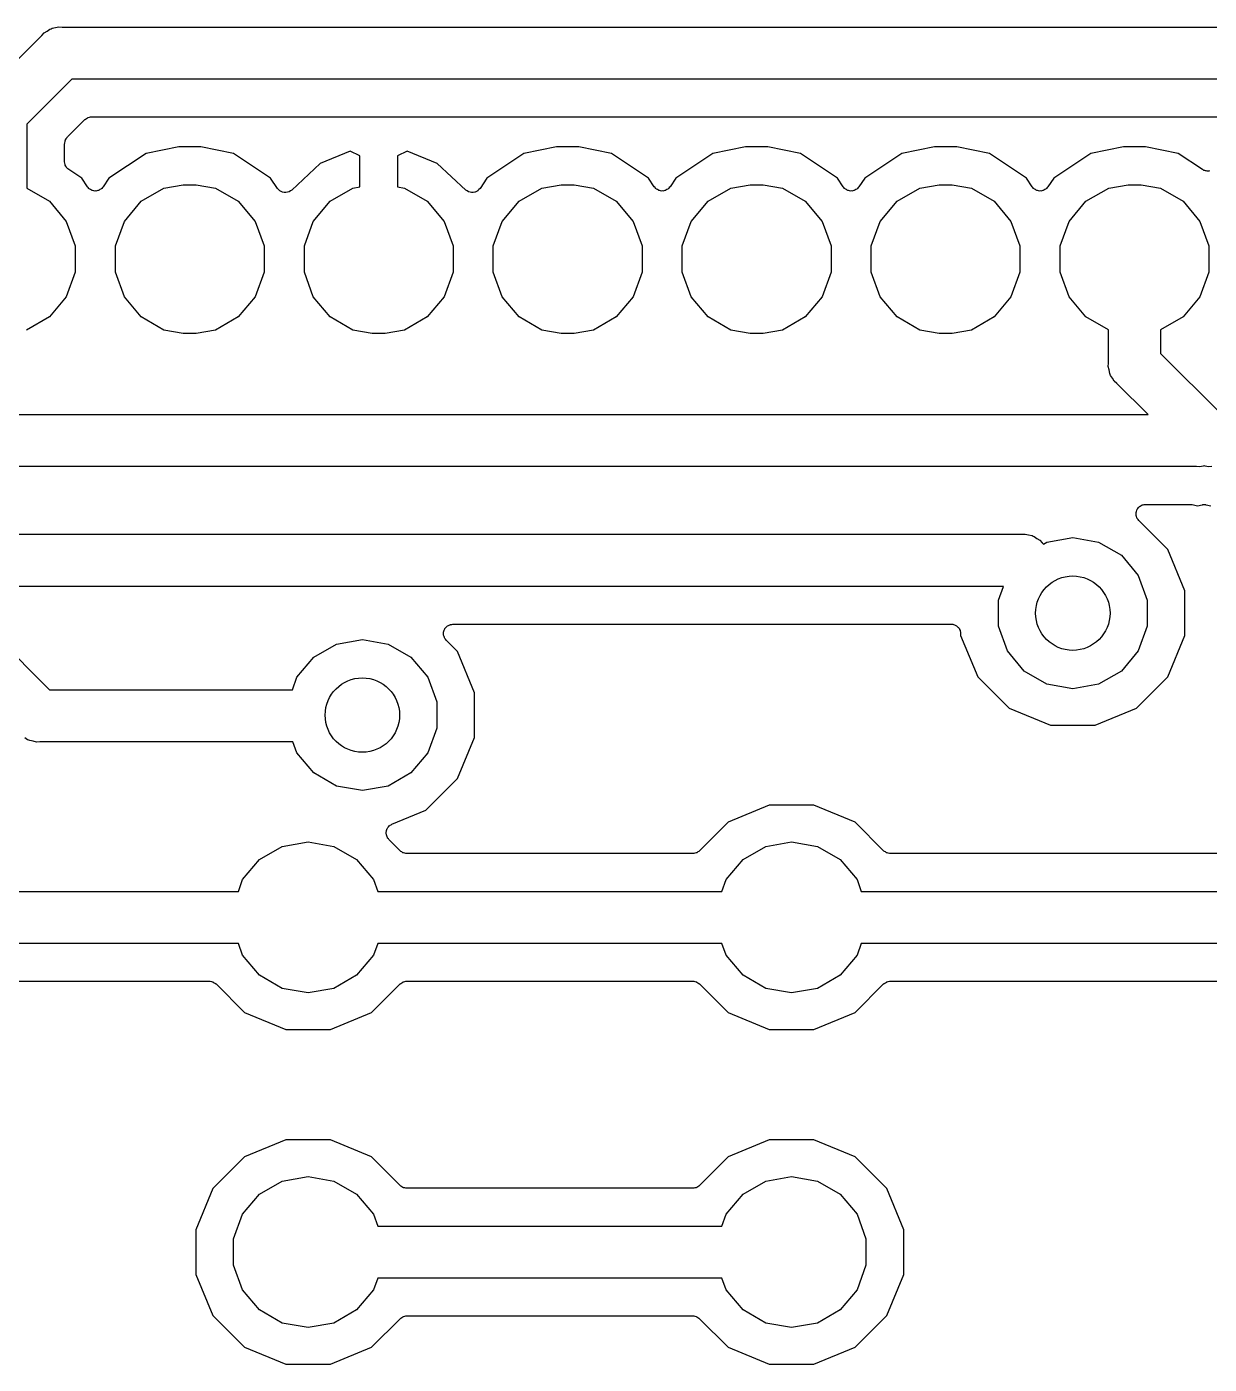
# Model space of a CAD drawing. Extents: x 66 to 115.1, y -104 to -36.7.
# Drawn here: x 88.22 to 104.11, y -55.01 to -37.03 of the extents above; entities that cross this region are included whole.
import ezdxf

# ---------------------------------------------------------------- set-up
doc = ezdxf.new("R2010")
doc.units = 0
doc.header["$MEASUREMENT"] = 0
doc.layers.add('BLACK', color=7, linetype='CONTINUOUS')

msp = doc.modelspace()

# ---------------------------------------------------------------- linework, layer by layer
at = {"layer": 'BLACK', "linetype": 'CONTINUOUS'}
for p, q in [((88.5584, -37.046), (88.6042, -37.038)), ((88.6042, -37.038), (88.649, -37.026)), ((88.649, -37.026), (88.6953, -37.03)), ((88.6953, -37.03), (111.05, -37.03)), ((87.87, -37.695), (88.4217, -37.1433)), ((88.4217, -37.1433), (88.4516, -37.1077)), ((88.4516, -37.1077), (88.4918, -37.0845)), ((88.4918, -37.0845), (88.5298, -37.0579)), ((88.5298, -37.0579), (88.5449, -37.0539)), ((88.5449, -37.0539), (88.5584, -37.046)), ((88.825, -37.73), (88.22, -38.335)), ((110.92, -37.73), (88.825, -37.73)), ((88.7652, -38.5082), (88.9982, -38.2752)), ((88.9982, -38.2752), (89.0028, -38.272)), ((89.0028, -38.272), (89.0064, -38.2677)), ((89.0064, -38.2677), (89.0207, -38.2594)), ((89.0207, -38.2594), (89.0343, -38.2499)), ((89.0343, -38.2499), (89.0397, -38.2485)), ((89.0397, -38.2485), (89.0446, -38.2457)), ((89.0446, -38.2457), (89.0609, -38.2428)), ((89.0609, -38.2428), (89.0769, -38.2385)), ((89.0769, -38.2385), (89.0825, -38.239)), ((89.0825, -38.239), (89.088, -38.238)), ((89.088, -38.238), (107.197, -38.238)), ((88.22, -38.335), (88.22, -39.1974)), ((88.728, -38.598), (88.729, -38.5925)), ((88.728, -38.8418), (88.728, -38.598)), ((88.7285, -38.5869), (88.7328, -38.5709)), ((88.729, -38.5925), (88.7285, -38.5869)), ((88.7328, -38.5709), (88.7357, -38.5546)), ((88.7357, -38.5546), (88.7385, -38.5497)), ((88.7385, -38.5497), (88.7399, -38.5443)), ((88.7399, -38.5443), (88.7494, -38.5307)), ((88.7494, -38.5307), (88.7577, -38.5164)), ((88.7577, -38.5164), (88.762, -38.5128)), ((88.762, -38.5128), (88.7652, -38.5082)), ((90.2615, -38.642), (89.8216, -38.7295)), ((90.5585, -38.642), (90.2615, -38.642)), ((90.9984, -38.7295), (90.5585, -38.642)), ((95.3415, -38.642), (94.9016, -38.7295)), ((95.6385, -38.642), (95.3415, -38.642)), ((96.0784, -38.7295), (95.6385, -38.642)), ((97.8815, -38.642), (97.4416, -38.7295)), ((98.1785, -38.642), (97.8815, -38.642)), ((98.6184, -38.7295), (98.1785, -38.642)), ((100.421, -38.642), (99.9816, -38.7295)), ((100.719, -38.642), (100.421, -38.642)), ((101.158, -38.7295), (100.719, -38.642)), ((102.961, -38.642), (102.522, -38.7295)), ((103.259, -38.642), (102.961, -38.642)), ((103.698, -38.7295), (103.259, -38.642)), ((89.8216, -38.7295), (89.3228, -39.0628)), ((91.4972, -39.0628), (90.9984, -38.7295)), ((92.5663, -38.6987), (92.1642, -38.8652)), ((92.696, -38.7598), (92.5663, -38.6987)), ((92.696, -39.1794), (92.696, -38.7598)), ((93.3337, -38.6987), (93.204, -38.7598)), ((93.204, -38.7598), (93.204, -39.1794)), ((93.7358, -38.8652), (93.3337, -38.6987)), ((94.9016, -38.7295), (94.4028, -39.0628)), ((96.5772, -39.0628), (96.0784, -38.7295)), ((97.4416, -38.7295), (96.9428, -39.0628)), ((99.1172, -39.0628), (98.6184, -38.7295)), ((99.9816, -38.7295), (99.4828, -39.0628)), ((101.657, -39.0628), (101.158, -38.7295)), ((102.522, -38.7295), (102.023, -39.0628)), ((104.023, -38.9461), (103.698, -38.7295)), ((88.7311, -38.8594), (88.728, -38.8418)), ((88.7331, -38.8773), (88.7311, -38.8594)), ((88.7349, -38.8811), (88.7331, -38.8773)), ((88.7357, -38.8852), (88.7349, -38.8811)), ((88.7446, -38.9007), (88.7357, -38.8852)), ((88.7526, -38.9169), (88.7446, -38.9007)), ((88.7556, -38.9198), (88.7526, -38.9169)), ((88.7577, -38.9234), (88.7556, -38.9198)), ((88.7715, -38.9349), (88.7577, -38.9234)), ((88.7844, -38.9474), (88.7715, -38.9349)), ((88.9572, -39.0628), (88.7844, -38.9474)), ((92.1642, -38.8652), (91.7798, -39.2212)), ((94.1202, -39.2212), (93.7358, -38.8652)), ((104.033, -38.9506), (104.023, -38.9461)), ((104.042, -38.9567), (104.033, -38.9506)), ((104.053, -38.9594), (104.042, -38.9567)), ((104.063, -38.9639), (104.053, -38.9594)), ((104.074, -38.9646), (104.063, -38.9639)), ((104.085, -38.9672), (104.074, -38.9646)), ((104.096, -38.966), (104.085, -38.9672)), ((104.107, -38.9667), (104.096, -38.966)), ((104.118, -38.9636), (104.107, -38.9667)), ((88.22, -39.1974), (88.5227, -39.3721)), ((89.0344, -39.1783), (88.9572, -39.0628)), ((89.044, -39.1883), (89.0344, -39.1783)), ((89.0522, -39.1995), (89.044, -39.1883)), ((89.0591, -39.2042), (89.0522, -39.1995)), ((89.2278, -39.1995), (89.2209, -39.2042)), ((89.236, -39.1883), (89.2278, -39.1995)), ((89.2456, -39.1783), (89.236, -39.1883)), ((89.3228, -39.0628), (89.2456, -39.1783)), ((89.7573, -39.3721), (90.0627, -39.1958)), ((90.0627, -39.1958), (90.3225, -39.15)), ((90.3225, -39.15), (90.4975, -39.15)), ((90.4975, -39.15), (90.7573, -39.1958)), ((90.7573, -39.1958), (91.0627, -39.3721)), ((91.5879, -39.1985), (91.4972, -39.0628)), ((91.6024, -39.2137), (91.5879, -39.1985)), ((92.2973, -39.3721), (92.6027, -39.1958)), ((92.6027, -39.1958), (92.696, -39.1794)), ((93.204, -39.1794), (93.2973, -39.1958)), ((93.2973, -39.1958), (93.6027, -39.3721)), ((94.3121, -39.1985), (94.2976, -39.2137)), ((94.4028, -39.0628), (94.3121, -39.1985)), ((94.8373, -39.3721), (95.1427, -39.1958)), ((95.1427, -39.1958), (95.4025, -39.15)), ((95.4025, -39.15), (95.5775, -39.15)), ((95.5775, -39.15), (95.8373, -39.1958)), ((95.8373, -39.1958), (96.1427, -39.3721)), ((96.6544, -39.1783), (96.5772, -39.0628)), ((96.664, -39.1883), (96.6544, -39.1783)), ((96.6722, -39.1995), (96.664, -39.1883)), ((96.6791, -39.2042), (96.6722, -39.1995)), ((96.8478, -39.1995), (96.8409, -39.2042)), ((96.856, -39.1883), (96.8478, -39.1995)), ((96.8656, -39.1783), (96.856, -39.1883)), ((96.9428, -39.0628), (96.8656, -39.1783)), ((97.3773, -39.3721), (97.6827, -39.1958)), ((97.6827, -39.1958), (97.9425, -39.15)), ((97.9425, -39.15), (98.1175, -39.15)), ((98.1175, -39.15), (98.3773, -39.1958)), ((98.3773, -39.1958), (98.6827, -39.3721)), ((99.1944, -39.1783), (99.1172, -39.0628)), ((99.204, -39.1883), (99.1944, -39.1783)), ((99.2122, -39.1995), (99.204, -39.1883)), ((99.2191, -39.2042), (99.2122, -39.1995)), ((99.3878, -39.1995), (99.3809, -39.2042)), ((99.396, -39.1883), (99.3878, -39.1995)), ((99.4056, -39.1783), (99.396, -39.1883)), ((99.4828, -39.0628), (99.4056, -39.1783)), ((99.9173, -39.3721), (100.223, -39.1958)), ((100.223, -39.1958), (100.483, -39.15)), ((100.483, -39.15), (100.657, -39.15)), ((100.657, -39.15), (100.917, -39.1958)), ((100.917, -39.1958), (101.223, -39.3721)), ((101.734, -39.1783), (101.657, -39.0628)), ((101.744, -39.1883), (101.734, -39.1783)), ((101.752, -39.1995), (101.744, -39.1883)), ((101.759, -39.2042), (101.752, -39.1995)), ((101.928, -39.1995), (101.921, -39.2042)), ((101.936, -39.1883), (101.928, -39.1995)), ((101.946, -39.1783), (101.936, -39.1883)), ((102.023, -39.0628), (101.946, -39.1783)), ((102.457, -39.3721), (102.763, -39.1958)), ((102.763, -39.1958), (103.023, -39.15)), ((103.023, -39.15), (103.197, -39.15)), ((103.197, -39.15), (103.457, -39.1958)), ((103.457, -39.1958), (103.763, -39.3721)), ((88.5227, -39.3721), (88.7494, -39.6423)), ((89.0649, -39.2102), (89.0591, -39.2042)), ((89.0773, -39.2163), (89.0649, -39.2102)), ((89.0889, -39.224), (89.0773, -39.2163)), ((89.097, -39.226), (89.0889, -39.224)), ((89.1045, -39.2297), (89.097, -39.226)), ((89.1182, -39.2312), (89.1045, -39.2297)), ((89.1317, -39.2345), (89.1182, -39.2312)), ((89.14, -39.2336), (89.1317, -39.2345)), ((89.1483, -39.2345), (89.14, -39.2336)), ((89.1618, -39.2312), (89.1483, -39.2345)), ((89.1755, -39.2297), (89.1618, -39.2312)), ((89.183, -39.226), (89.1755, -39.2297)), ((89.1911, -39.224), (89.183, -39.226)), ((89.2027, -39.2163), (89.1911, -39.224)), ((89.2151, -39.2102), (89.2027, -39.2163)), ((89.2209, -39.2042), (89.2151, -39.2102)), ((89.5306, -39.6423), (89.7573, -39.3721)), ((91.0627, -39.3721), (91.2894, -39.6423)), ((91.6167, -39.2291), (91.6024, -39.2137)), ((91.6177, -39.2296), (91.6167, -39.2291)), ((91.6184, -39.2304), (91.6177, -39.2296)), ((91.6372, -39.2397), (91.6184, -39.2304)), ((91.6559, -39.2493), (91.6372, -39.2397)), ((91.657, -39.2494), (91.6559, -39.2493)), ((91.658, -39.2499), (91.657, -39.2494)), ((91.6788, -39.2522), (91.658, -39.2499)), ((91.6997, -39.2548), (91.6788, -39.2522)), ((91.7007, -39.2546), (91.6997, -39.2548)), ((91.7018, -39.2547), (91.7007, -39.2546)), ((91.7222, -39.2497), (91.7018, -39.2547)), ((91.7427, -39.2451), (91.7222, -39.2497)), ((91.7436, -39.2445), (91.7427, -39.2451)), ((91.7446, -39.2442), (91.7436, -39.2445)), ((91.7621, -39.2325), (91.7446, -39.2442)), ((91.7798, -39.2212), (91.7621, -39.2325)), ((92.0706, -39.6423), (92.2973, -39.3721)), ((93.6027, -39.3721), (93.8294, -39.6423)), ((94.1379, -39.2325), (94.1202, -39.2212)), ((94.1554, -39.2442), (94.1379, -39.2325)), ((94.1564, -39.2445), (94.1554, -39.2442)), ((94.1573, -39.2451), (94.1564, -39.2445)), ((94.1778, -39.2497), (94.1573, -39.2451)), ((94.1982, -39.2547), (94.1778, -39.2497)), ((94.1993, -39.2546), (94.1982, -39.2547)), ((94.2003, -39.2548), (94.1993, -39.2546)), ((94.2212, -39.2522), (94.2003, -39.2548)), ((94.242, -39.2499), (94.2212, -39.2522)), ((94.243, -39.2494), (94.242, -39.2499)), ((94.2441, -39.2493), (94.243, -39.2494)), ((94.2627, -39.2397), (94.2441, -39.2493)), ((94.2816, -39.2304), (94.2627, -39.2397)), ((94.2823, -39.2296), (94.2816, -39.2304)), ((94.2833, -39.2291), (94.2823, -39.2296)), ((94.2976, -39.2137), (94.2833, -39.2291)), ((94.6106, -39.6423), (94.8373, -39.3721)), ((96.1427, -39.3721), (96.3694, -39.6423)), ((96.6849, -39.2102), (96.6791, -39.2042)), ((96.6973, -39.2163), (96.6849, -39.2102)), ((96.7089, -39.224), (96.6973, -39.2163)), ((96.717, -39.226), (96.7089, -39.224)), ((96.7245, -39.2297), (96.717, -39.226)), ((96.7382, -39.2312), (96.7245, -39.2297)), ((96.7517, -39.2345), (96.7382, -39.2312)), ((96.76, -39.2336), (96.7517, -39.2345)), ((96.7683, -39.2345), (96.76, -39.2336)), ((96.7818, -39.2312), (96.7683, -39.2345)), ((96.7955, -39.2297), (96.7818, -39.2312)), ((96.803, -39.226), (96.7955, -39.2297)), ((96.8111, -39.224), (96.803, -39.226)), ((96.8227, -39.2163), (96.8111, -39.224)), ((96.8351, -39.2102), (96.8227, -39.2163)), ((96.8409, -39.2042), (96.8351, -39.2102)), ((97.1506, -39.6423), (97.3773, -39.3721)), ((98.6827, -39.3721), (98.9094, -39.6423)), ((99.2249, -39.2102), (99.2191, -39.2042)), ((99.2373, -39.2163), (99.2249, -39.2102)), ((99.2489, -39.224), (99.2373, -39.2163)), ((99.257, -39.226), (99.2489, -39.224)), ((99.2645, -39.2297), (99.257, -39.226)), ((99.2782, -39.2312), (99.2645, -39.2297)), ((99.2917, -39.2345), (99.2782, -39.2312)), ((99.3, -39.2336), (99.2917, -39.2345)), ((99.3083, -39.2345), (99.3, -39.2336)), ((99.3218, -39.2312), (99.3083, -39.2345)), ((99.3355, -39.2297), (99.3218, -39.2312)), ((99.343, -39.226), (99.3355, -39.2297)), ((99.3511, -39.224), (99.343, -39.226)), ((99.3627, -39.2163), (99.3511, -39.224)), ((99.3751, -39.2102), (99.3627, -39.2163)), ((99.3809, -39.2042), (99.3751, -39.2102)), ((99.6906, -39.6423), (99.9173, -39.3721)), ((101.223, -39.3721), (101.449, -39.6423)), ((101.765, -39.2102), (101.759, -39.2042)), ((101.777, -39.2163), (101.765, -39.2102)), ((101.789, -39.224), (101.777, -39.2163)), ((101.797, -39.226), (101.789, -39.224)), ((101.804, -39.2297), (101.797, -39.226)), ((101.818, -39.2312), (101.804, -39.2297)), ((101.832, -39.2345), (101.818, -39.2312)), ((101.84, -39.2336), (101.832, -39.2345)), ((101.848, -39.2345), (101.84, -39.2336)), ((101.862, -39.2312), (101.848, -39.2345)), ((101.876, -39.2297), (101.862, -39.2312)), ((101.883, -39.226), (101.876, -39.2297)), ((101.891, -39.224), (101.883, -39.226)), ((101.903, -39.2163), (101.891, -39.224)), ((101.915, -39.2102), (101.903, -39.2163)), ((101.921, -39.2042), (101.915, -39.2102)), ((102.231, -39.6423), (102.457, -39.3721)), ((103.763, -39.3721), (103.989, -39.6423)), ((88.7494, -39.6423), (88.87, -39.9737)), ((89.41, -39.9737), (89.5306, -39.6423)), ((91.2894, -39.6423), (91.41, -39.9737)), ((91.95, -39.9737), (92.0706, -39.6423)), ((93.8294, -39.6423), (93.95, -39.9737)), ((94.49, -39.9737), (94.6106, -39.6423)), ((96.3694, -39.6423), (96.49, -39.9737)), ((97.03, -39.9737), (97.1506, -39.6423)), ((98.9094, -39.6423), (99.03, -39.9737)), ((99.57, -39.9737), (99.6906, -39.6423)), ((101.449, -39.6423), (101.57, -39.9737)), ((102.11, -39.9737), (102.231, -39.6423)), ((103.989, -39.6423), (104.11, -39.9737)), ((88.87, -39.9737), (88.87, -40.3263)), ((89.41, -40.3263), (89.41, -39.9737)), ((91.41, -39.9737), (91.41, -40.3263)), ((91.95, -40.3263), (91.95, -39.9737)), ((93.95, -39.9737), (93.95, -40.3263)), ((94.49, -40.3263), (94.49, -39.9737)), ((96.49, -39.9737), (96.49, -40.3263)), ((97.03, -40.3263), (97.03, -39.9737)), ((99.03, -39.9737), (99.03, -40.3263)), ((99.57, -40.3263), (99.57, -39.9737)), ((101.57, -39.9737), (101.57, -40.3263)), ((102.11, -40.3263), (102.11, -39.9737)), ((104.11, -39.9737), (104.11, -40.3263)), ((88.87, -40.3263), (88.7494, -40.6577)), ((89.5306, -40.6577), (89.41, -40.3263)), ((91.41, -40.3263), (91.2894, -40.6577)), ((92.0706, -40.6577), (91.95, -40.3263)), ((93.95, -40.3263), (93.8294, -40.6577)), ((94.6106, -40.6577), (94.49, -40.3263)), ((96.49, -40.3263), (96.3694, -40.6577)), ((97.1506, -40.6577), (97.03, -40.3263)), ((99.03, -40.3263), (98.9094, -40.6577)), ((99.6906, -40.6577), (99.57, -40.3263)), ((101.57, -40.3263), (101.449, -40.6577)), ((102.231, -40.6577), (102.11, -40.3263)), ((104.11, -40.3263), (103.989, -40.6577)), ((88.7494, -40.6577), (88.5227, -40.9279)), ((89.7573, -40.9279), (89.5306, -40.6577)), ((91.2894, -40.6577), (91.0627, -40.9279)), ((92.2973, -40.9279), (92.0706, -40.6577)), ((93.8294, -40.6577), (93.6027, -40.9279)), ((94.8373, -40.9279), (94.6106, -40.6577)), ((96.3694, -40.6577), (96.1427, -40.9279)), ((97.3773, -40.9279), (97.1506, -40.6577)), ((98.9094, -40.6577), (98.6827, -40.9279)), ((99.9173, -40.9279), (99.6906, -40.6577)), ((101.449, -40.6577), (101.223, -40.9279)), ((102.457, -40.9279), (102.231, -40.6577)), ((103.989, -40.6577), (103.763, -40.9279)), ((88.5227, -40.9279), (88.2173, -41.1042)), ((90.0627, -41.1042), (89.7573, -40.9279)), ((91.0627, -40.9279), (90.7573, -41.1042)), ((92.6027, -41.1042), (92.2973, -40.9279)), ((93.6027, -40.9279), (93.2973, -41.1042)), ((95.1427, -41.1042), (94.8373, -40.9279)), ((96.1427, -40.9279), (95.8373, -41.1042)), ((97.6827, -41.1042), (97.3773, -40.9279)), ((98.6827, -40.9279), (98.3773, -41.1042)), ((100.223, -41.1042), (99.9173, -40.9279)), ((101.223, -40.9279), (100.917, -41.1042)), ((102.76, -41.1026), (102.457, -40.9279)), ((103.763, -40.9279), (103.46, -41.1026)), ((90.3225, -41.15), (90.0627, -41.1042)), ((90.4975, -41.15), (90.3225, -41.15)), ((90.7573, -41.1042), (90.4975, -41.15)), ((92.8625, -41.15), (92.6027, -41.1042)), ((93.0375, -41.15), (92.8625, -41.15)), ((93.2973, -41.1042), (93.0375, -41.15)), ((95.4025, -41.15), (95.1427, -41.1042)), ((95.5775, -41.15), (95.4025, -41.15)), ((95.8373, -41.1042), (95.5775, -41.15)), ((97.9425, -41.15), (97.6827, -41.1042)), ((98.1175, -41.15), (97.9425, -41.15)), ((98.3773, -41.1042), (98.1175, -41.15)), ((100.483, -41.15), (100.223, -41.1042)), ((100.657, -41.15), (100.483, -41.15)), ((100.917, -41.1042), (100.657, -41.15)), ((102.76, -41.5489), (102.76, -41.1026)), ((103.46, -41.1026), (103.46, -41.4192)), ((103.46, -41.4192), (104.281, -42.24)), ((102.756, -41.5952), (102.76, -41.5489)), ((102.768, -41.64), (102.756, -41.5952)), ((102.776, -41.6858), (102.768, -41.64)), ((102.784, -41.6993), (102.776, -41.6858)), ((102.788, -41.7144), (102.784, -41.6993)), ((102.815, -41.7524), (102.788, -41.7144)), ((102.838, -41.7927), (102.815, -41.7524)), ((102.873, -41.8225), (102.838, -41.7927)), ((103.291, -42.24), (102.873, -41.8225)), ((88.089, -42.24), (103.291, -42.24)), ((85.2083, -42.6233), (88.525, -45.94)), ((103.941, -42.94), (87.9593, -42.94)), ((103.987, -42.944), (103.941, -42.94)), ((104.032, -42.932), (103.987, -42.944)), ((104.046, -42.9295), (104.032, -42.932)), ((104.06, -42.932), (104.046, -42.9295)), ((104.105, -42.944), (104.06, -42.932)), ((104.151, -42.94), (104.105, -42.944)), ((103.142, -43.5271), (103.147, -43.5115)), ((103.147, -43.5115), (103.151, -43.5072)), ((103.151, -43.5072), (103.153, -43.5022)), ((103.153, -43.5022), (103.165, -43.4904)), ((103.165, -43.4904), (103.176, -43.4777)), ((103.176, -43.4777), (103.18, -43.4749)), ((103.18, -43.4749), (103.184, -43.471)), ((103.184, -43.471), (103.199, -43.464)), ((103.199, -43.464), (103.214, -43.4557)), ((103.214, -43.4557), (103.219, -43.4547)), ((103.219, -43.4547), (103.224, -43.4523)), ((103.224, -43.4523), (103.241, -43.4509)), ((103.241, -43.4509), (103.257, -43.448)), ((103.257, -43.448), (103.859, -43.448)), ((103.859, -43.448), (103.871, -43.4502)), ((103.871, -43.4502), (103.884, -43.4504)), ((103.884, -43.4504), (103.956, -43.4648)), ((103.956, -43.4648), (104.021, -43.4518)), ((104.021, -43.4518), (104.024, -43.4518)), ((104.024, -43.4518), (104.026, -43.4509)), ((104.026, -43.4509), (104.046, -43.4513)), ((104.046, -43.4513), (104.065, -43.4509)), ((104.065, -43.4509), (104.068, -43.4518)), ((104.068, -43.4518), (104.071, -43.4518)), ((104.071, -43.4518), (104.136, -43.4648)), ((103.131, -43.5861), (103.132, -43.5695)), ((103.132, -43.5915), (103.131, -43.5861)), ((103.132, -43.5529), (103.134, -43.5477)), ((103.132, -43.5695), (103.132, -43.5529)), ((103.132, -43.5971), (103.132, -43.5915)), ((103.138, -43.6126), (103.132, -43.5971)), ((103.134, -43.5477), (103.135, -43.5421)), ((103.135, -43.5421), (103.142, -43.5271)), ((103.142, -43.6287), (103.138, -43.6126)), ((103.145, -43.6332), (103.142, -43.6287)), ((103.147, -43.6385), (103.145, -43.6332)), ((103.158, -43.6512), (103.147, -43.6385)), ((103.167, -43.6648), (103.158, -43.6512)), ((103.558, -44.0558), (103.167, -43.6648)), ((87.995, -43.85), (101.595, -43.85)), ((101.595, -43.85), (101.641, -43.846)), ((101.641, -43.846), (101.686, -43.858)), ((101.686, -43.858), (101.732, -43.866)), ((101.732, -43.866), (101.745, -43.8739)), ((101.745, -43.8739), (101.76, -43.8779)), ((101.76, -43.8779), (101.798, -43.9045)), ((101.798, -43.9045), (101.838, -43.9277)), ((101.838, -43.9277), (101.868, -43.9633)), ((101.868, -43.9633), (101.887, -43.9821)), ((101.887, -43.9821), (101.933, -43.9558)), ((101.933, -43.9558), (102.28, -43.8946)), ((102.28, -43.8946), (102.627, -43.9558)), ((102.627, -43.9558), (102.933, -44.1321)), ((103.788, -44.61), (103.558, -44.0558)), ((102.933, -44.1321), (103.159, -44.4023)), ((103.159, -44.4023), (103.28, -44.7337)), ((101.347, -44.55), (87.8653, -44.55)), ((101.28, -44.7337), (101.347, -44.55)), ((101.28, -45.0863), (101.28, -44.7337)), ((103.28, -44.7337), (103.28, -45.0863)), ((103.788, -45.21), (103.788, -44.61)), ((93.8316, -45.1371), (93.8373, -45.1215)), ((93.8373, -45.1215), (93.8408, -45.1172)), ((93.8408, -45.1172), (93.8432, -45.1122)), ((93.8432, -45.1122), (93.8549, -45.1004)), ((93.8549, -45.1004), (93.8656, -45.0877)), ((93.8656, -45.0877), (93.8704, -45.0849)), ((93.8704, -45.0849), (93.8744, -45.081)), ((93.8744, -45.081), (93.8894, -45.074)), ((93.8894, -45.074), (93.9038, -45.0657)), ((93.9038, -45.0657), (93.9093, -45.0647)), ((93.9093, -45.0647), (93.9144, -45.0623)), ((93.9144, -45.0623), (93.9309, -45.0609)), ((93.9309, -45.0609), (93.9472, -45.058)), ((93.9472, -45.058), (100.645, -45.058)), ((100.645, -45.058), (100.656, -45.0599)), ((100.656, -45.0599), (100.667, -45.0599)), ((100.667, -45.0599), (100.677, -45.0637)), ((100.677, -45.0637), (100.688, -45.0657)), ((100.688, -45.0657), (100.698, -45.0712)), ((100.698, -45.0712), (100.709, -45.075)), ((100.709, -45.075), (100.717, -45.0822)), ((100.717, -45.0822), (100.727, -45.0877)), ((100.727, -45.0877), (100.734, -45.0962)), ((100.734, -45.0962), (100.742, -45.1034)), ((100.742, -45.1034), (100.748, -45.113)), ((100.748, -45.113), (100.755, -45.1215)), ((100.755, -45.1215), (100.759, -45.1319)), ((100.759, -45.1319), (100.764, -45.1416)), ((101.401, -45.4177), (101.28, -45.0863)), ((103.28, -45.0863), (103.159, -45.4177)), ((92.3827, -45.3258), (92.73, -45.2646)), ((92.73, -45.2646), (93.0773, -45.3258)), ((93.8207, -45.1961), (93.8222, -45.1795)), ((93.8222, -45.2015), (93.8207, -45.1961)), ((93.8222, -45.1629), (93.8241, -45.1577)), ((93.8222, -45.1795), (93.8222, -45.1629)), ((93.8222, -45.2071), (93.8222, -45.2015)), ((93.8278, -45.2226), (93.8222, -45.2071)), ((93.8241, -45.1577), (93.8246, -45.1521)), ((93.8246, -45.1521), (93.8316, -45.1371)), ((93.8321, -45.2387), (93.8278, -45.2226)), ((93.8353, -45.2432), (93.8321, -45.2387)), ((93.8373, -45.2485), (93.8353, -45.2432)), ((93.8479, -45.2612), (93.8373, -45.2485)), ((93.8574, -45.2748), (93.8479, -45.2612)), ((94.0084, -45.4258), (93.8574, -45.2748)), ((100.764, -45.1416), (100.766, -45.1525)), ((100.766, -45.1525), (100.77, -45.1629)), ((100.77, -45.1629), (100.77, -45.1741)), ((100.77, -45.1741), (100.772, -45.185)), ((100.772, -45.185), (100.772, -45.21)), ((100.772, -45.21), (101.002, -45.7642)), ((103.558, -45.7642), (103.788, -45.21)), ((92.0773, -45.5021), (92.3827, -45.3258)), ((93.0773, -45.3258), (93.3827, -45.5021)), ((94.238, -45.98), (94.0084, -45.4258)), ((101.627, -45.6879), (101.401, -45.4177)), ((103.159, -45.4177), (102.933, -45.6879)), ((91.8506, -45.7723), (92.0773, -45.5021)), ((93.3827, -45.5021), (93.6094, -45.7723)), ((91.7896, -45.94), (91.8506, -45.7723)), ((93.6094, -45.7723), (93.73, -46.1037)), ((101.002, -45.7642), (101.426, -46.1884)), ((101.933, -45.8642), (101.627, -45.6879)), ((102.933, -45.6879), (102.627, -45.8642)), ((103.134, -46.1884), (103.558, -45.7642)), ((88.525, -45.94), (91.7896, -45.94)), ((94.238, -46.58), (94.238, -45.98)), ((102.28, -45.9254), (101.933, -45.8642)), ((102.627, -45.8642), (102.28, -45.9254)), ((93.73, -46.1037), (93.73, -46.4563)), ((101.426, -46.1884), (101.98, -46.418)), ((102.58, -46.418), (103.134, -46.1884)), ((93.73, -46.4563), (93.6094, -46.7877)), ((101.98, -46.418), (102.58, -46.418)), ((88.2298, -46.6121), (88.1918, -46.5855)), ((88.2449, -46.6161), (88.2298, -46.6121)), ((88.2584, -46.624), (88.2449, -46.6161)), ((88.3042, -46.632), (88.2584, -46.624)), ((88.349, -46.644), (88.3042, -46.632)), ((88.3953, -46.64), (88.349, -46.644)), ((91.7969, -46.64), (88.3953, -46.64)), ((91.8506, -46.7877), (91.7969, -46.64)), ((94.0084, -47.1342), (94.238, -46.58)), ((92.0773, -47.0579), (91.8506, -46.7877)), ((93.6094, -46.7877), (93.3827, -47.0579)), ((92.3827, -47.2342), (92.0773, -47.0579)), ((93.3827, -47.0579), (93.0773, -47.2342)), ((92.73, -47.2954), (92.3827, -47.2342)), ((93.0773, -47.2342), (92.73, -47.2954)), ((93.5842, -47.5584), (94.0084, -47.1342)), ((93.1283, -47.7473), (93.5842, -47.5584)), ((98.2, -47.492), (97.6458, -47.7216)), ((98.8, -47.492), (98.2, -47.492)), ((99.3542, -47.7216), (98.8, -47.492)), ((93.0535, -47.8401), (93.0542, -47.8317)), ((93.0542, -47.8317), (93.06, -47.8192)), ((93.06, -47.8192), (93.0642, -47.806)), ((93.0642, -47.806), (93.0693, -47.7993)), ((93.0693, -47.7993), (93.0728, -47.7918)), ((93.0728, -47.7918), (93.0826, -47.782)), ((93.0826, -47.782), (93.0911, -47.771)), ((93.0911, -47.771), (93.0981, -47.7665)), ((93.0981, -47.7665), (93.104, -47.7606)), ((93.104, -47.7606), (93.1166, -47.7547)), ((93.1166, -47.7547), (93.1283, -47.7473)), ((97.6458, -47.7216), (97.2626, -48.1048)), ((99.7374, -48.1048), (99.3542, -47.7216)), ((91.6527, -48.0458), (92, -47.9846)), ((92, -47.9846), (92.3473, -48.0458)), ((93.0503, -47.8757), (93.0515, -47.8619)), ((93.0525, -47.8838), (93.0503, -47.8757)), ((93.0509, -47.848), (93.0535, -47.8401)), ((93.0515, -47.8619), (93.0509, -47.848)), ((93.0529, -47.8921), (93.0525, -47.8838)), ((93.0582, -47.9049), (93.0529, -47.8921)), ((93.0618, -47.9183), (93.0582, -47.9049)), ((93.0665, -47.9251), (93.0618, -47.9183)), ((93.0697, -47.9329), (93.0665, -47.9251)), ((93.0791, -47.9431), (93.0697, -47.9329)), ((93.0871, -47.9544), (93.0791, -47.9431)), ((93.2374, -48.1048), (93.0871, -47.9544)), ((98.1527, -48.0458), (98.5, -47.9846)), ((98.5, -47.9846), (98.8473, -48.0458)), ((91.3473, -48.2221), (91.6527, -48.0458)), ((92.3473, -48.0458), (92.6527, -48.2221)), ((93.242, -48.108), (93.2374, -48.1048)), ((93.2456, -48.1123), (93.242, -48.108)), ((93.26, -48.1206), (93.2456, -48.1123)), ((93.2736, -48.1301), (93.26, -48.1206)), ((93.279, -48.1315), (93.2736, -48.1301)), ((93.2838, -48.1343), (93.279, -48.1315)), ((93.3001, -48.1372), (93.2838, -48.1343)), ((93.3162, -48.1415), (93.3001, -48.1372)), ((93.3217, -48.141), (93.3162, -48.1415)), ((93.3272, -48.142), (93.3217, -48.141)), ((97.1728, -48.142), (93.3272, -48.142)), ((97.1783, -48.141), (97.1728, -48.142)), ((97.1838, -48.1415), (97.1783, -48.141)), ((97.1999, -48.1372), (97.1838, -48.1415)), ((97.2162, -48.1343), (97.1999, -48.1372)), ((97.221, -48.1315), (97.2162, -48.1343)), ((97.2264, -48.1301), (97.221, -48.1315)), ((97.24, -48.1206), (97.2264, -48.1301)), ((97.2544, -48.1123), (97.24, -48.1206)), ((97.258, -48.108), (97.2544, -48.1123)), ((97.2626, -48.1048), (97.258, -48.108)), ((97.8473, -48.2221), (98.1527, -48.0458)), ((98.8473, -48.0458), (99.1527, -48.2221)), ((99.742, -48.108), (99.7374, -48.1048)), ((99.7456, -48.1123), (99.742, -48.108)), ((99.76, -48.1206), (99.7456, -48.1123)), ((99.7736, -48.1301), (99.76, -48.1206)), ((99.779, -48.1315), (99.7736, -48.1301)), ((99.7838, -48.1343), (99.779, -48.1315)), ((99.8001, -48.1372), (99.7838, -48.1343)), ((99.8162, -48.1415), (99.8001, -48.1372)), ((99.8217, -48.141), (99.8162, -48.1415)), ((99.8272, -48.142), (99.8217, -48.141)), ((104.673, -48.142), (99.8272, -48.142)), ((91.1206, -48.4923), (91.3473, -48.2221)), ((92.6527, -48.2221), (92.8794, -48.4923)), ((97.6206, -48.4923), (97.8473, -48.2221)), ((99.1527, -48.2221), (99.3794, -48.4923)), ((91.0632, -48.65), (91.1206, -48.4923)), ((92.8794, -48.4923), (92.9368, -48.65)), ((97.5632, -48.65), (97.6206, -48.4923)), ((99.3794, -48.4923), (99.4368, -48.65)), ((84.4368, -48.65), (91.0632, -48.65)), ((92.9368, -48.65), (97.5632, -48.65)), ((99.4368, -48.65), (105.063, -48.65)), ((91.0632, -49.35), (84.4368, -49.35)), ((91.1206, -49.5077), (91.0632, -49.35)), ((92.9368, -49.35), (92.8794, -49.5077)), ((97.5632, -49.35), (92.9368, -49.35)), ((97.6206, -49.5077), (97.5632, -49.35)), ((99.4368, -49.35), (99.3794, -49.5077)), ((105.063, -49.35), (99.4368, -49.35)), ((91.3473, -49.7779), (91.1206, -49.5077)), ((92.8794, -49.5077), (92.6527, -49.7779)), ((97.8473, -49.7779), (97.6206, -49.5077)), ((99.3794, -49.5077), (99.1527, -49.7779)), ((91.6527, -49.9542), (91.3473, -49.7779)), ((92.6527, -49.7779), (92.3473, -49.9542)), ((98.1527, -49.9542), (97.8473, -49.7779)), ((99.1527, -49.7779), (98.8473, -49.9542)), ((84.8272, -49.858), (90.6728, -49.858)), ((90.6728, -49.858), (90.6783, -49.859)), ((90.6783, -49.859), (90.6838, -49.8585)), ((90.6838, -49.8585), (90.6999, -49.8628)), ((90.6999, -49.8628), (90.7162, -49.8657)), ((90.7162, -49.8657), (90.721, -49.8685)), ((90.721, -49.8685), (90.7264, -49.8699)), ((90.7264, -49.8699), (90.74, -49.8794)), ((90.74, -49.8794), (90.7544, -49.8877)), ((90.7544, -49.8877), (90.758, -49.892)), ((90.758, -49.892), (90.7626, -49.8952)), ((90.7626, -49.8952), (91.1458, -50.2784)), ((92, -50.0154), (91.6527, -49.9542)), ((92.3473, -49.9542), (92, -50.0154)), ((92.8542, -50.2784), (93.2374, -49.8952)), ((93.2374, -49.8952), (93.242, -49.892)), ((93.242, -49.892), (93.2456, -49.8877)), ((93.2456, -49.8877), (93.26, -49.8794)), ((93.26, -49.8794), (93.2736, -49.8699)), ((93.2736, -49.8699), (93.279, -49.8685)), ((93.279, -49.8685), (93.2838, -49.8657)), ((93.2838, -49.8657), (93.3001, -49.8628)), ((93.3001, -49.8628), (93.3162, -49.8585)), ((93.3162, -49.8585), (93.3217, -49.859)), ((93.3217, -49.859), (93.3272, -49.858)), ((93.3272, -49.858), (97.1728, -49.858)), ((97.1728, -49.858), (97.1783, -49.859)), ((97.1783, -49.859), (97.1838, -49.8585)), ((97.1838, -49.8585), (97.1999, -49.8628)), ((97.1999, -49.8628), (97.2162, -49.8657)), ((97.2162, -49.8657), (97.221, -49.8685)), ((97.221, -49.8685), (97.2264, -49.8699)), ((97.2264, -49.8699), (97.24, -49.8794)), ((97.24, -49.8794), (97.2544, -49.8877)), ((97.2544, -49.8877), (97.258, -49.892)), ((97.258, -49.892), (97.2626, -49.8952)), ((97.2626, -49.8952), (97.6458, -50.2784)), ((98.5, -50.0154), (98.1527, -49.9542)), ((98.8473, -49.9542), (98.5, -50.0154)), ((99.3542, -50.2784), (99.7374, -49.8952)), ((99.7374, -49.8952), (99.742, -49.892)), ((99.742, -49.892), (99.7456, -49.8877)), ((99.7456, -49.8877), (99.76, -49.8794)), ((99.76, -49.8794), (99.7736, -49.8699)), ((99.7736, -49.8699), (99.779, -49.8685)), ((99.779, -49.8685), (99.7838, -49.8657)), ((99.7838, -49.8657), (99.8001, -49.8628)), ((99.8001, -49.8628), (99.8162, -49.8585)), ((99.8162, -49.8585), (99.8217, -49.859)), ((99.8217, -49.859), (99.8272, -49.858)), ((99.8272, -49.858), (104.673, -49.858)), ((91.1458, -50.2784), (91.7, -50.508)), ((92.3, -50.508), (92.8542, -50.2784)), ((97.6458, -50.2784), (98.2, -50.508)), ((98.8, -50.508), (99.3542, -50.2784)), ((91.7, -50.508), (92.3, -50.508)), ((98.2, -50.508), (98.8, -50.508)), ((91.7, -51.992), (91.1458, -52.2216)), ((92.3, -51.992), (91.7, -51.992)), ((92.8542, -52.2216), (92.3, -51.992)), ((98.2, -51.992), (97.6458, -52.2216)), ((98.8, -51.992), (98.2, -51.992)), ((99.3542, -52.2216), (98.8, -51.992)), ((91.1458, -52.2216), (90.7216, -52.6458)), ((93.2374, -52.6048), (92.8542, -52.2216)), ((97.6458, -52.2216), (97.2626, -52.6048)), ((99.7784, -52.6458), (99.3542, -52.2216)), ((91.6527, -52.5458), (92, -52.4846)), ((92, -52.4846), (92.3473, -52.5458)), ((98.1527, -52.5458), (98.5, -52.4846)), ((98.5, -52.4846), (98.8473, -52.5458)), ((90.7216, -52.6458), (90.492, -53.2)), ((91.3473, -52.7221), (91.6527, -52.5458)), ((92.3473, -52.5458), (92.6527, -52.7221)), ((93.242, -52.608), (93.2374, -52.6048)), ((93.2456, -52.6123), (93.242, -52.608)), ((93.26, -52.6206), (93.2456, -52.6123)), ((93.2736, -52.6301), (93.26, -52.6206)), ((93.279, -52.6315), (93.2736, -52.6301)), ((93.2838, -52.6343), (93.279, -52.6315)), ((93.3001, -52.6372), (93.2838, -52.6343)), ((93.3162, -52.6415), (93.3001, -52.6372)), ((93.3217, -52.641), (93.3162, -52.6415)), ((93.3272, -52.642), (93.3217, -52.641)), ((97.1728, -52.642), (93.3272, -52.642)), ((97.1783, -52.641), (97.1728, -52.642)), ((97.1838, -52.6415), (97.1783, -52.641)), ((97.1999, -52.6372), (97.1838, -52.6415)), ((97.2162, -52.6343), (97.1999, -52.6372)), ((97.221, -52.6315), (97.2162, -52.6343)), ((97.2264, -52.6301), (97.221, -52.6315)), ((97.24, -52.6206), (97.2264, -52.6301)), ((97.2544, -52.6123), (97.24, -52.6206)), ((97.258, -52.608), (97.2544, -52.6123)), ((97.2626, -52.6048), (97.258, -52.608)), ((97.8473, -52.7221), (98.1527, -52.5458)), ((98.8473, -52.5458), (99.1527, -52.7221)), ((100.008, -53.2), (99.7784, -52.6458)), ((91.1206, -52.9923), (91.3473, -52.7221)), ((92.6527, -52.7221), (92.8794, -52.9923)), ((97.6206, -52.9923), (97.8473, -52.7221)), ((99.1527, -52.7221), (99.3794, -52.9923)), ((91, -53.3237), (91.1206, -52.9923)), ((92.8794, -52.9923), (92.9368, -53.15)), ((97.5632, -53.15), (97.6206, -52.9923)), ((99.3794, -52.9923), (99.5, -53.3237)), ((90.492, -53.2), (90.492, -53.8)), ((92.9368, -53.15), (97.5632, -53.15)), ((100.008, -53.8), (100.008, -53.2)), ((91, -53.6763), (91, -53.3237)), ((99.5, -53.3237), (99.5, -53.6763)), ((91.1206, -54.0077), (91, -53.6763)), ((99.5, -53.6763), (99.3794, -54.0077)), ((90.492, -53.8), (90.7216, -54.3542)), ((92.9368, -53.85), (92.8794, -54.0077)), ((97.5632, -53.85), (92.9368, -53.85)), ((97.6206, -54.0077), (97.5632, -53.85)), ((99.7784, -54.3542), (100.008, -53.8)), ((91.3473, -54.2779), (91.1206, -54.0077)), ((92.8794, -54.0077), (92.6527, -54.2779)), ((97.8473, -54.2779), (97.6206, -54.0077)), ((99.3794, -54.0077), (99.1527, -54.2779)), ((91.6527, -54.4542), (91.3473, -54.2779)), ((92.6527, -54.2779), (92.3473, -54.4542)), ((98.1527, -54.4542), (97.8473, -54.2779)), ((99.1527, -54.2779), (98.8473, -54.4542)), ((90.7216, -54.3542), (91.1458, -54.7784)), ((92, -54.5154), (91.6527, -54.4542)), ((92.3473, -54.4542), (92, -54.5154)), ((92.8542, -54.7784), (93.2374, -54.3952)), ((93.2374, -54.3952), (93.242, -54.392)), ((93.242, -54.392), (93.2456, -54.3877)), ((93.2456, -54.3877), (93.26, -54.3794)), ((93.26, -54.3794), (93.2736, -54.3699)), ((93.2736, -54.3699), (93.279, -54.3685)), ((93.279, -54.3685), (93.2838, -54.3657)), ((93.2838, -54.3657), (93.3001, -54.3628)), ((93.3001, -54.3628), (93.3162, -54.3585)), ((93.3162, -54.3585), (93.3217, -54.359)), ((93.3217, -54.359), (93.3272, -54.358)), ((93.3272, -54.358), (97.1728, -54.358)), ((97.1728, -54.358), (97.1783, -54.359)), ((97.1783, -54.359), (97.1838, -54.3585)), ((97.1838, -54.3585), (97.1999, -54.3628)), ((97.1999, -54.3628), (97.2162, -54.3657)), ((97.2162, -54.3657), (97.221, -54.3685)), ((97.221, -54.3685), (97.2264, -54.3699)), ((97.2264, -54.3699), (97.24, -54.3794)), ((97.24, -54.3794), (97.2544, -54.3877)), ((97.2544, -54.3877), (97.258, -54.392)), ((97.258, -54.392), (97.2626, -54.3952)), ((97.2626, -54.3952), (97.6458, -54.7784)), ((98.5, -54.5154), (98.1527, -54.4542)), ((98.8473, -54.4542), (98.5, -54.5154)), ((99.3542, -54.7784), (99.7784, -54.3542)), ((91.1458, -54.7784), (91.7, -55.008)), ((92.3, -55.008), (92.8542, -54.7784)), ((97.6458, -54.7784), (98.2, -55.008)), ((98.8, -55.008), (99.3542, -54.7784)), ((91.7, -55.008), (92.3, -55.008)), ((98.2, -55.008), (98.8, -55.008))]:
    msp.add_line(p, q, dxfattribs=at)
at = {"layer": 'BLACK'}
for centre in [(102.28, -44.91), (92.73, -46.28)]:
    msp.add_circle(centre, 0.5, dxfattribs=at)

doc.saveas('drawing.dxf')
